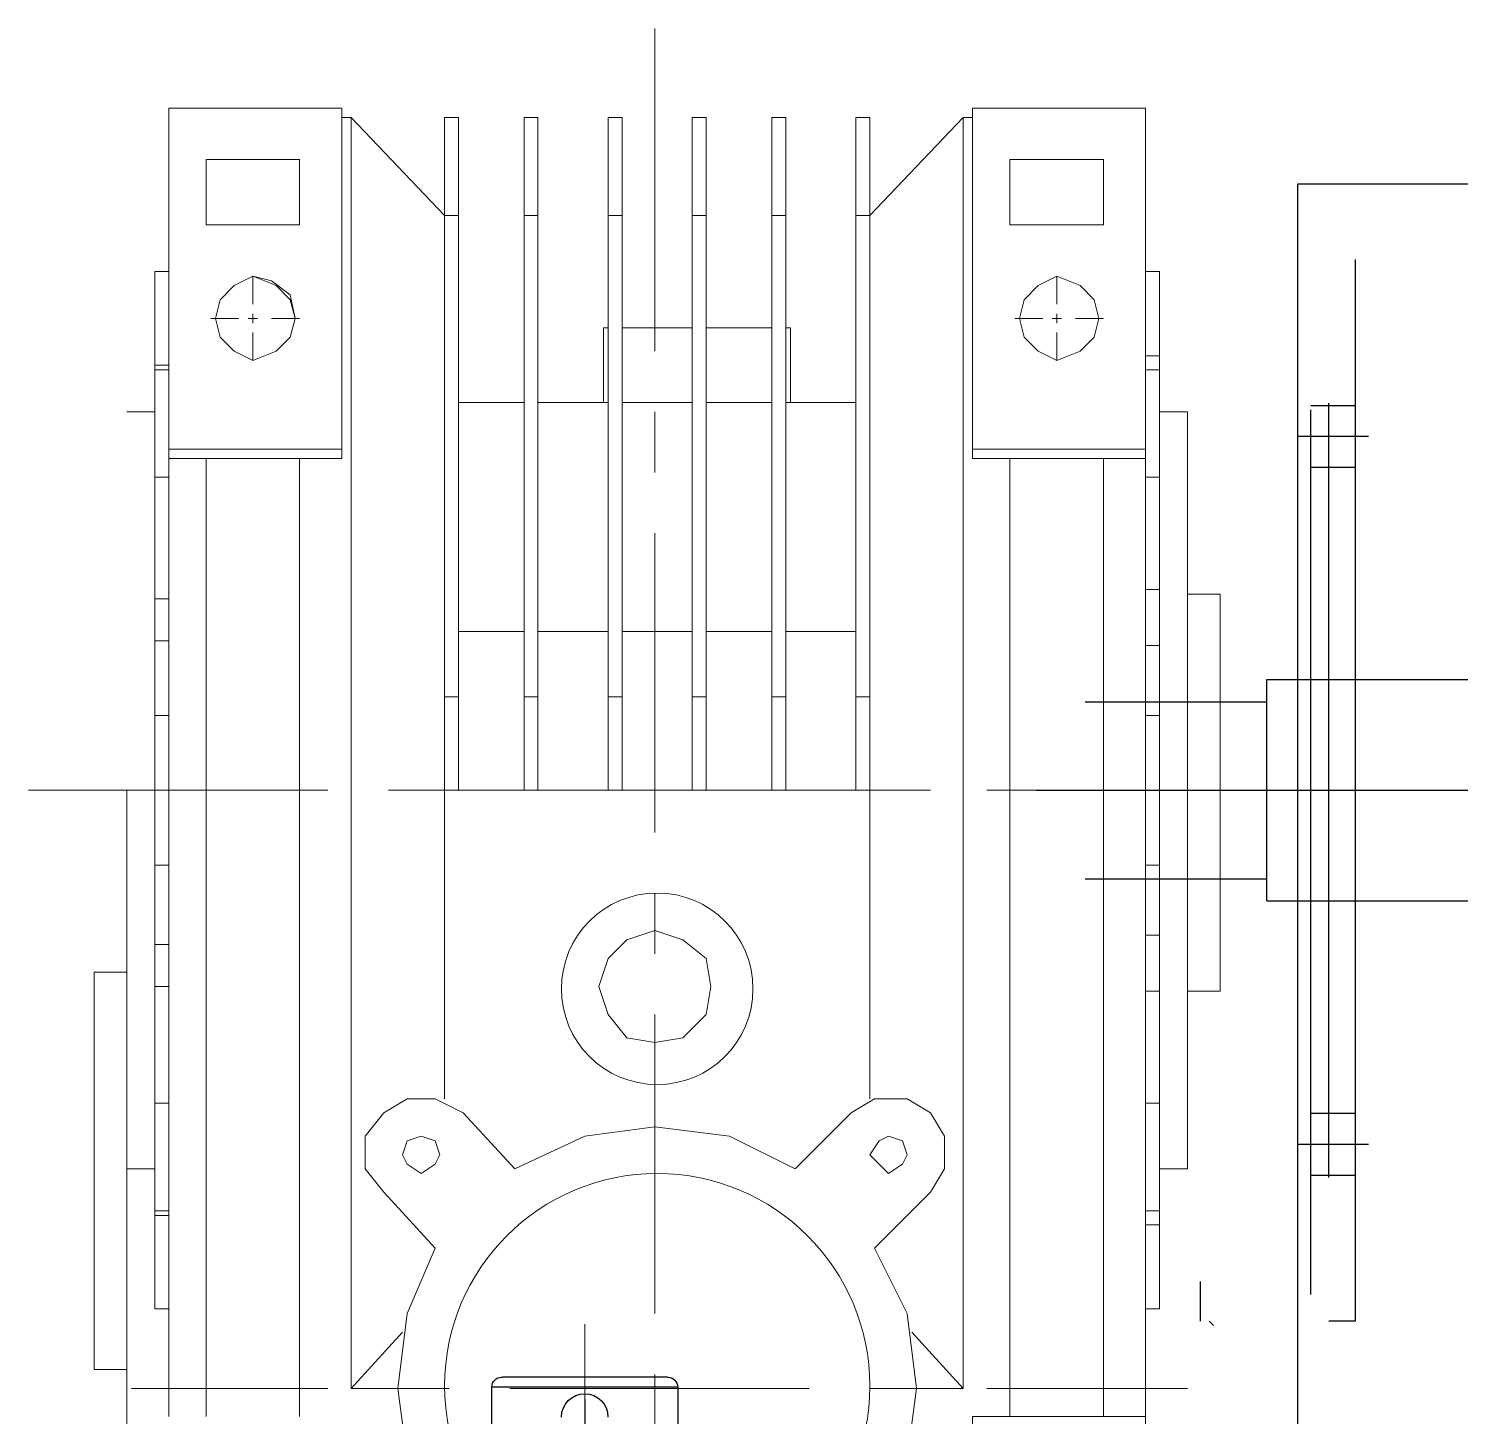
# Model space of a CAD drawing. Header units: millimetres. Extents: x 163705 to 1616509, y 81827 to 302547.
# Drawn here: x 221742.5 to 222066.1, y 155027.5 to 155341.2 of the extents above; entities that cross this region are included whole.
import ezdxf

# ---------------------------------------------------------------- set-up
doc = ezdxf.new("R2010")
doc.units = ezdxf.units.MM
doc.header["$LTSCALE"] = 10
doc.linetypes.add('CENTER2', pattern=[28.575, 19.05, -3.175, 3.175, -3.175])
doc.layers.add('1-中心线', color=1, linetype='CENTER2', lineweight=0)

# ---------------------------------------------------------------- blocks, each defined once
blk = doc.blocks.new('G$C5344DCDD')
for p, q in [((-6827.95, 2224.48), (-6827.95, 2261.98)), ((-6760.45, 2264.23), (-6825.7, 2264.23)), ((-6825.7, 2222.23), (-6825.7, 2264.23)), ((-6823.04, 2243.23), (-6759.14, 2243.23)), ((-6825.7, 2222.23), (-6760.45, 2222.23)), ((-6960.61, 2141.11), (-6960.61, 2013.11)), ((-6960.61, 2140.61), (-6960.61, 2069.91)), ((-6980.61, 2130.11), (-6980.61, 2089.11)), ((-6980.61, 2130.11), (-6980.61, 2089.11)), ((-6940.61, 2130.11), (-6940.61, 2089.11)), ((-6940.61, 2130.11), (-6940.61, 2089.11)), ((-6840.61, 2104.11), (-6849.61, 2104.11)), ((-6840.61, 2102.11), (-6839.61, 2101.11)), ((-6985.61, 2089.11), (-6985.61, 2023.91)), ((-6935.61, 2089.11), (-6985.61, 2089.11)), ((-6935.61, 2089.11), (-6935.61, 2023.91)), ((-7040.61, 2082.11), (-7040.61, 2066.11)), ((-6880.61, 2082.11), (-6880.61, 2066.11)), ((-7047.61, 2079.11), (-7047.61, 2069.11)), ((-6846.61, 2079.11), (-7046.61, 2079.11)), ((-7033.61, 2079.11), (-7033.61, 2069.11)), ((-6935.61, 2079.11), (-6935.61, 2069.11)), ((-6887.61, 2079.11), (-6887.61, 2069.11)), ((-6873.61, 2079.11), (-6873.61, 2069.11)), ((-6873.11, 2075.11), (-7048.11, 2075.11)), ((-6840.61, 2069.11), (-6840.61, 2075.11)), ((-7080.61, 2069.11), (-6840.61, 2069.11)), ((-6960.61, 2062.11), (-6960.61, 2055.61))]:
    blk.add_line(p, q)
at = {"lineweight": 0}
for points in [[(-6960.61, 2368.91), (-6960.61, 2301.32)], [(-6919.49, 2346.73), (-6919.49, 2354.13)], [(-6829.72, 2354.13), (-6919.49, 2354.13)], [(-6829.72, 2354.13), (-6829.72, 2346.73)], [(-7046.15, 2346.73), (-7046.15, 2340.4)], [(-6789.58, 2346.73), (-6960.68, 2346.73)], [(-6875.06, 2340.4), (-6875.06, 2346.73)], [(-6825.42, 2345.68), (-6825.42, 2301.32)], [(-7077.84, 2337.23), (-7077.84, 2340.4), (-7056.72, 2340.4)], [(-7056.72, 2340.4), (-7056.72, 2337.23)], [(-7055.66, 2340.4), (-7056.72, 2340.4)], [(-7055.66, 2340.4), (-7055.66, 2337.23)], [(-7031.37, 2337.23), (-7031.37, 2340.4), (-7055.66, 2340.4)], [(-7003.91, 2340.4), (-7031.37, 2340.4)], [(-7003.91, 2337.23), (-7003.91, 2340.4), (-6994.4, 2340.4)], [(-6994.4, 2337.23), (-6994.4, 2340.4), (-6977.51, 2340.4)], [(-6977.51, 2337.23), (-6977.51, 2340.4), (-6943.71, 2340.4), (-6943.71, 2337.23)], [(-6943.71, 2340.4), (-6925.76, 2340.4), (-6925.76, 2337.23)], [(-6916.25, 2337.23), (-6916.25, 2340.4), (-6925.76, 2340.4)], [(-6865.56, 2337.23), (-6865.56, 2340.4), (-6916.25, 2340.4)], [(-6889.85, 2340.4), (-6889.85, 2337.23)], [(-6864.5, 2340.4), (-6865.56, 2340.4)], [(-6864.5, 2337.23), (-6864.5, 2340.4)], [(-6843.38, 2337.23), (-6843.38, 2340.4), (-6864.5, 2340.4)], [(-7037.71, 2337.23), (-7035.59, 2337.23), (-7035.59, 2298.15), (-7037.71, 2298.15)], [(-7035.59, 2337.23), (-6819.09, 2337.23)], [(-7067.28, 2327.72), (-7067.28, 2321.38)], [(-6819.09, 2328.78), (-7035.59, 2328.78)], [(-7076.78, 2318.22), (-7075.72, 2313.99), (-7072.56, 2309.77), (-7067.28, 2308.71), (-7063.06, 2309.77), (-7059.89, 2312.94), (-7057.77, 2318.22)], [(-7076.78, 2318.22), (-7070.45, 2318.22)], [(-7068.33, 2318.22), (-7066.22, 2318.22)], [(-7067.28, 2319.28), (-7067.28, 2317.16)], [(-7064.11, 2318.22), (-7057.77, 2318.22)], [(-7067.28, 2313.99), (-7067.28, 2307.66)], [(-7035.59, 2307.66), (-6819.09, 2307.66)], [(-6825.42, 2285.48), (-6825.42, 2296.04), (-7112.69, 2296.04), (-7112.69, 2298.15)], [(-7090.51, 2274.92), (-7112.69, 2296.04)], [(-6838.1, 2284.42), (-6825.42, 2296.04)], [(-6869.78, 2288.64), (-6875.06, 2292.87), (-6882.46, 2292.87), (-6887.73, 2288.64), (-6890.9, 2283.37), (-6890.9, 2277.03), (-6887.73, 2270.69)], [(-6960.61, 2287.59), (-6960.61, 2273.86)], [(-6857.11, 2277.03), (-6869.78, 2288.64)], [(-6825.42, 2287.59), (-6825.42, 2273.86)], [(-6793.74, 2277.03), (-6809.58, 2283.37), (-6825.42, 2285.48), (-6842.32, 2283.37), (-6857.11, 2277.03)], [(-7112.69, 2274.92), (-7090.51, 2274.92)], [(-7112.69, 2274.92), (-7112.69, 2271.75), (-7090.51, 2271.75)], [(-6960.61, 2274.92), (-6960.61, 2271.75), (-6981.73, 2271.75)], [(-6981.73, 2274.92), (-6960.61, 2274.92)], [(-6890.9, 2274.92), (-6960.61, 2274.92)], [(-7048.27, 2256.96), (-7048.27, 2271.75)], [(-6996.52, 2256.96), (-6996.52, 2271.75)], [(-6960.61, 2271.75), (-6960.61, 2256.96)], [(-6887.73, 2270.69), (-6875.06, 2259.07)], [(-6960.61, 2260.13), (-6960.61, 2192.54)], [(-6875.06, 2259.07), (-6882.46, 2243.23), (-6884.56, 2227.39), (-6882.46, 2210.49), (-6875.06, 2195.71)], [(-6825.42, 2260.13), (-6825.42, 2192.54)], [(-7112.69, 2253.8), (-7112.69, 2256.96)], [(-7090.51, 2256.96), (-7090.51, 2253.8), (-7112.69, 2253.8)], [(-7112.69, 2256.96), (-7090.51, 2256.96)], [(-6981.73, 2256.96), (-7090.51, 2256.96)], [(-6981.73, 2253.8), (-6981.73, 2256.96)], [(-6960.61, 2256.96), (-6960.61, 2253.8), (-6981.73, 2253.8)], [(-6981.73, 2256.96), (-6960.61, 2256.96)], [(-6981.73, 2253.8), (-7090.51, 2253.8)], [(-7048.27, 2237.95), (-7048.27, 2253.8)], [(-6996.52, 2237.95), (-6996.52, 2253.8)], [(-6960.61, 2253.8), (-6960.61, 2237.95)], [(-7112.69, 2237.95), (-7112.69, 2234.78), (-7090.51, 2234.78)], [(-7112.69, 2237.95), (-7090.51, 2237.95)], [(-7048.27, 2239.01), (-7065.16, 2239.01)], [(-7065.16, 2237.95), (-7065.16, 2239.01)], [(-6960.61, 2237.95), (-6960.61, 2234.78), (-6981.73, 2234.78)], [(-6981.73, 2237.95), (-6960.61, 2237.95)], [(-7065.16, 2218.94), (-7065.16, 2234.78)], [(-7048.27, 2218.94), (-7048.27, 2234.78)], [(-6996.52, 2218.94), (-6996.52, 2234.78)], [(-6960.61, 2234.78), (-6960.61, 2218.94)], [(-7059.89, 2227.39), (-7132.76, 2227.39)], [(-7032.43, 2227.39), (-7046.15, 2227.39)], [(-6951.1, 2227.39), (-7018.7, 2227.39)], [(-6923.64, 2227.39), (-6937.38, 2227.39)], [(-6842.32, 2227.39), (-6909.91, 2227.39)], [(-6814.86, 2227.39), (-6828.59, 2227.39)], [(-7112.69, 2215.77), (-7112.69, 2218.94)], [(-7090.51, 2218.94), (-7090.51, 2215.77), (-7112.69, 2215.77)], [(-7112.69, 2218.94), (-7090.51, 2218.94)], [(-6981.73, 2218.94), (-6981.73, 2215.77), (-7090.51, 2215.77)], [(-6981.73, 2218.94), (-7090.51, 2218.94)], [(-6981.73, 2218.94), (-6960.61, 2218.94)], [(-6960.61, 2218.94), (-6960.61, 2215.77), (-6981.73, 2215.77)], [(-7065.16, 2200.99), (-7065.16, 2215.77)], [(-7048.27, 2200.99), (-7048.27, 2215.77)], [(-6996.52, 2200.99), (-6996.52, 2215.77)], [(-6960.61, 2215.77), (-6960.61, 2200.99)], [(-7112.69, 2200.99), (-7090.51, 2200.99)], [(-7112.69, 2200.99), (-7112.69, 2197.82), (-7090.51, 2197.82)], [(-6981.73, 2200.99), (-6960.61, 2200.99)], [(-6960.61, 2200.99), (-6960.61, 2197.82), (-6981.73, 2197.82)], [(-7065.16, 2196.76), (-7065.16, 2197.82)], [(-7048.27, 2181.97), (-7048.27, 2197.82)], [(-6996.52, 2181.97), (-6996.52, 2197.82)], [(-6960.61, 2197.82), (-6960.61, 2181.97)], [(-7065.16, 2196.76), (-7048.27, 2196.76)], [(-6875.06, 2195.71), (-6887.73, 2183.03)], [(-7112.69, 2178.81), (-7112.69, 2181.97), (-7090.51, 2181.97)], [(-6960.61, 2181.97), (-6960.61, 2178.81), (-6981.73, 2178.81)], [(-6981.73, 2181.97), (-6960.61, 2181.97)], [(-6887.73, 2183.03), (-6890.9, 2177.75), (-6890.9, 2170.36), (-6887.73, 2165.08), (-6882.46, 2161.91), (-6875.06, 2161.91), (-6869.78, 2165.08)], [(-7090.51, 2178.81), (-7112.69, 2157.69)], [(-7090.51, 2178.81), (-7112.69, 2178.81)], [(-6960.61, 2178.81), (-6890.9, 2178.81)], [(-6960.61, 2178.81), (-6960.61, 2165.08)], [(-6869.78, 2165.08), (-6857.11, 2177.75)], [(-6857.11, 2177.75), (-6842.32, 2170.36), (-6825.42, 2168.25), (-6809.58, 2170.36), (-6793.74, 2177.75)], [(-6825.42, 2178.81), (-6825.42, 2165.08)], [(-7112.69, 2155.57), (-7112.69, 2157.69), (-6825.42, 2157.69), (-6825.42, 2168.25)], [(-6838.1, 2169.3), (-6825.42, 2157.69)], [(-7035.59, 2155.57), (-7035.59, 2116.5), (-7037.71, 2116.5)], [(-7037.71, 2155.57), (-7035.59, 2155.57)], [(-6816.98, 2116.5), (-6819.09, 2116.5), (-6819.09, 2155.57), (-6816.98, 2155.57)], [(-6960.61, 2152.4), (-6960.61, 2083.76)], [(-6825.42, 2152.4), (-6825.42, 2106.99)], [(-7067.28, 2146.07), (-7067.28, 2139.73)], [(-6819.09, 2147.13), (-7035.59, 2147.13)], [(-7057.77, 2136.56), (-7059.89, 2140.79), (-7063.06, 2143.96), (-7067.28, 2145.01), (-7071.5, 2143.96), (-7074.67, 2140.79), (-7076.78, 2136.56)], [(-7076.78, 2136.56), (-7070.45, 2136.56)], [(-7068.33, 2136.56), (-7066.22, 2136.56)], [(-7067.28, 2137.62), (-7067.28, 2135.51)], [(-7064.11, 2136.56), (-7057.77, 2136.56)], [(-7067.28, 2132.34), (-7067.28, 2126)], [(-7035.59, 2126), (-6819.09, 2126)], [(-7077.84, 2116.5), (-7077.84, 2113.33), (-7058.83, 2113.33)], [(-7058.83, 2116.5), (-7058.83, 2113.33)], [(-7055.66, 2116.5), (-7055.66, 2113.33), (-7006.02, 2113.33)], [(-7035.59, 2116.5), (-6819.09, 2116.5)], [(-7031.37, 2113.33), (-7031.37, 2116.5)], [(-7006.02, 2116.5), (-7006.02, 2113.33), (-6993.35, 2113.33)], [(-6977.51, 2113.33), (-6993.35, 2113.33), (-6993.35, 2116.5)], [(-6943.71, 2116.5), (-6943.71, 2113.33), (-6977.51, 2113.33), (-6977.51, 2116.5)], [(-6927.87, 2116.5), (-6927.87, 2113.33), (-6943.71, 2113.33)], [(-6915.2, 2116.5), (-6915.2, 2113.33), (-6927.87, 2113.33)], [(-6889.85, 2116.5), (-6889.85, 2113.33), (-6915.2, 2113.33)], [(-6865.56, 2116.5), (-6865.56, 2113.33), (-6889.85, 2113.33)], [(-6862.39, 2113.33), (-6862.39, 2116.5)], [(-6843.38, 2116.5), (-6843.38, 2113.33), (-6862.39, 2113.33)], [(-7055.66, 2113.33), (-7058.83, 2113.33)], [(-7046.15, 2113.33), (-7046.15, 2106.99)], [(-6875.06, 2106.99), (-6875.06, 2113.33)], [(-6862.39, 2113.33), (-6865.56, 2113.33)], [(-6875.06, 2106.99), (-7046.15, 2106.99)], [(-7004.97, 2106.99), (-7004.97, 2099.6)], [(-6915.2, 2099.6), (-6915.2, 2106.99)], [(-6915.2, 2099.6), (-7004.97, 2099.6)]]:
    blk.add_lwpolyline(points, dxfattribs=at)
for points in [[(-7114.81, 2337.23), (-7114.81, 2298.15), (-7037.71, 2298.15), (-7037.71, 2337.23)], [(-7103.19, 2328.78), (-7103.19, 2307.66), (-7088.4, 2307.66), (-7088.4, 2328.78)], [(-7067.28, 2308.71), (-7063.06, 2309.77), (-7059.89, 2312.94), (-7057.77, 2318.22), (-7059.89, 2322.44), (-7063.06, 2325.61), (-7067.28, 2326.67), (-7071.5, 2325.61), (-7074.67, 2322.44), (-7076.78, 2318.22), (-7074.67, 2312.94), (-7071.5, 2309.77)], [(-6878.23, 2275.97), (-6876.12, 2277.03), (-6874.01, 2280.2), (-6876.12, 2283.37), (-6878.23, 2284.42), (-6881.4, 2283.37), (-6882.46, 2280.2), (-6881.4, 2277.03)], [(-7090.51, 2274.92), (-7090.51, 2271.75), (-6981.73, 2271.75), (-6981.73, 2274.92)], [(-6916.25, 2214.71), (-6909.91, 2215.77), (-6904.64, 2221.05), (-6903.58, 2227.39), (-6904.64, 2233.73), (-6909.91, 2237.95), (-6916.25, 2240.06), (-6922.59, 2237.95), (-6926.81, 2233.73), (-6928.92, 2227.39), (-6926.81, 2221.05), (-6922.59, 2215.77)], [(-7090.51, 2237.95), (-7090.51, 2234.78), (-6981.73, 2234.78), (-6981.73, 2237.95)], [(-7090.51, 2200.99), (-7090.51, 2197.82), (-6981.73, 2197.82), (-6981.73, 2200.99)], [(-7090.51, 2181.97), (-7090.51, 2178.81), (-6981.73, 2178.81), (-6981.73, 2181.97)], [(-6878.23, 2170.36), (-6876.12, 2171.42), (-6874.01, 2174.58), (-6876.12, 2176.7), (-6878.23, 2178.81), (-6881.4, 2176.7), (-6882.46, 2174.58), (-6881.4, 2171.42)], [(-7114.81, 2155.57), (-7114.81, 2116.5), (-7037.71, 2116.5), (-7037.71, 2155.57)], [(-7103.19, 2147.13), (-7103.19, 2126), (-7088.4, 2126), (-7088.4, 2147.13)], [(-7067.28, 2127.06), (-7063.06, 2128.12), (-7059.89, 2131.28), (-7057.77, 2136.56), (-7059.89, 2140.79), (-7063.06, 2143.96), (-7067.28, 2145.01), (-7071.5, 2143.96), (-7074.67, 2140.79), (-7076.78, 2136.56), (-7074.67, 2131.28), (-7071.5, 2128.12)]]:
    blk.add_lwpolyline(points, close=True, dxfattribs=at)
blk.add_lwpolyline([(-7097.59, 2082.14), (3578.78, 2082.14), (3578.78, 2014.14), (-7097.59, 2014.14)], close=True)
for centre, radius in [((-6825.95, 2226.86), 48.05), ((-6915.73, 2226.86), 21.65)]:
    blk.add_circle(centre, radius, dxfattribs=at)
for centre, radius, start, end in [((-6825.7, 2261.98), 2.25, 90, 180), ((-6818.95, 2243.23), 5.25, 90, 270), ((-6825.7, 2224.48), 2.25, 180, 270)]:
    blk.add_arc(centre, radius, start, end)
at = {"layer": '1-中心线', "ltscale": 1.25}
blk.add_line((-6839.95, 2243.23), (-6281.27, 2243.23), dxfattribs=at)
at = {"layer": '1-中心线'}
blk.add_line((-6960.61, 2149.98), (-6960.61, 570.84), dxfattribs=at)
blk = doc.blocks.new('A$C790c3438')
at = {"xscale": -1, "rotation": 89.99999999999993}
blk.add_blockref('G$C5344DCDD', (-21032.91, 9202.25), dxfattribs=at)

msp = doc.modelspace()

# ---------------------------------------------------------------- block references
msp.add_blockref('A$C790c3438', (245144.313, 139006.156))

doc.saveas('drawing.dxf')
